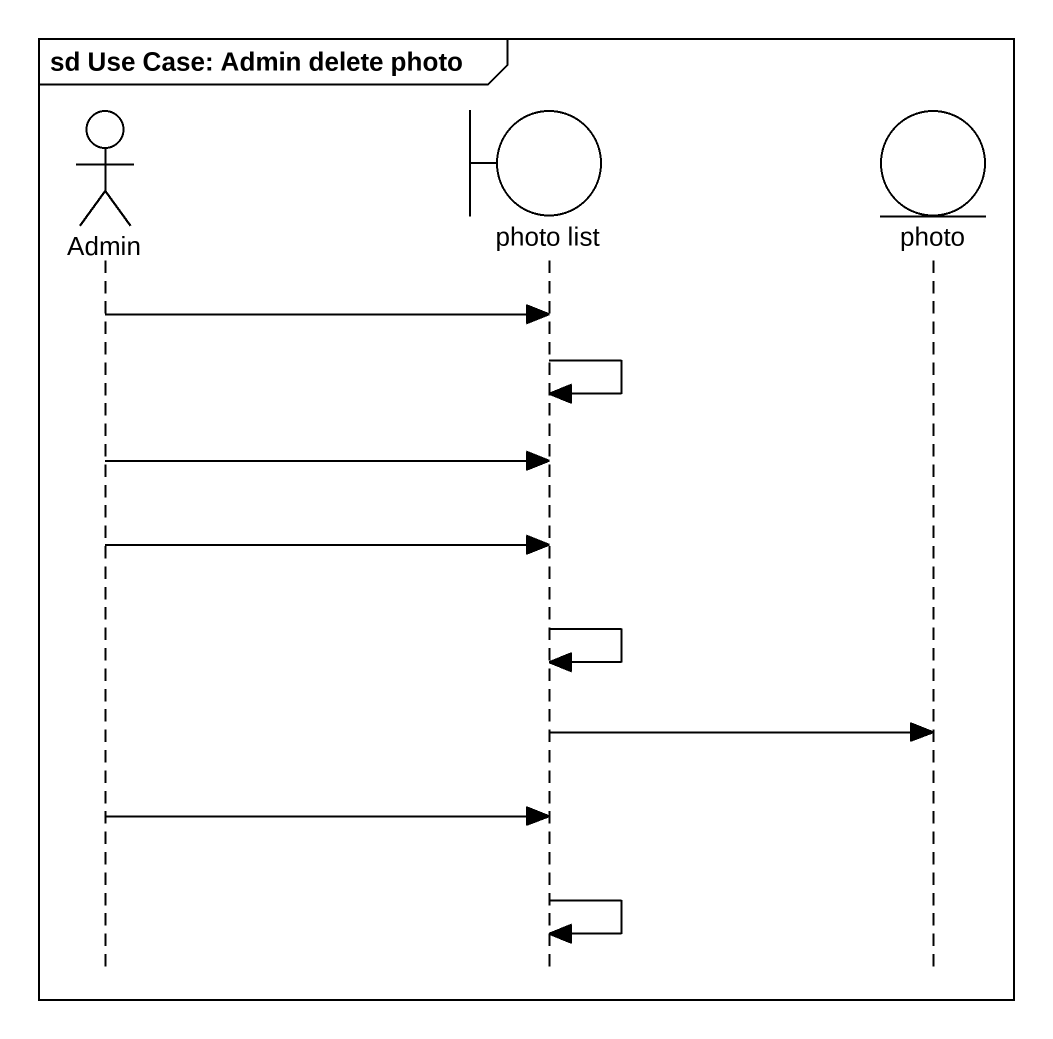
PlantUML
@startuml
mainframe sd Use Case: Admin delete photo
hide footbox
actor Admin
boundary "photo list" as photo_list
entity photo

Admin -> photo_list
photo_list -> photo_list
Admin -> photo_list
Admin -> photo_list
photo_list -> photo_list
photo_list -> photo
Admin -> photo_list
photo_list -> photo_list
@enduml
